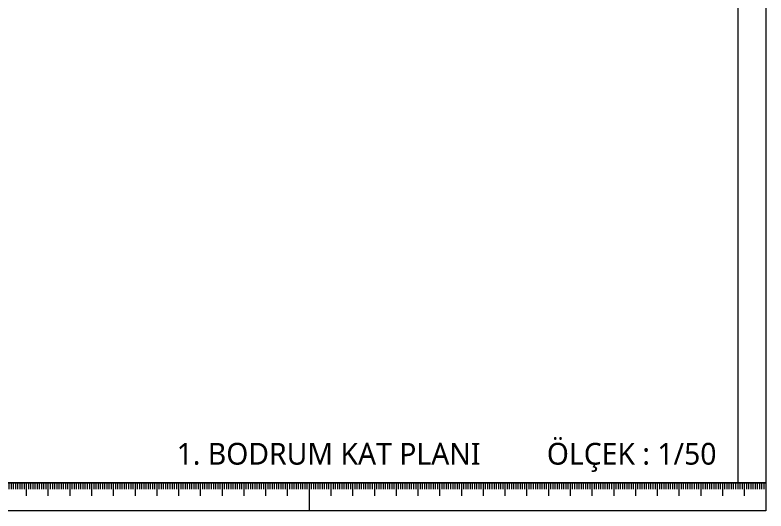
# Model space of a CAD drawing. Header units: millimetres. Extents: x 809 to 8159, y 33 to 4533.
# Drawn here: x 6433 to 8159, y 33 to 1173 of the extents above; entities that cross this region are included whole.
import ezdxf

# ---------------------------------------------------------------- set-up
doc = ezdxf.new("R2010")
doc.units = ezdxf.units.MM
doc.layers.add('PAFTA', color=3, linetype='Continuous', lineweight=0)
doc.layers.add('pafta2cetvel', color=1, linetype='Continuous', lineweight=0)
doc.styles.get("Standard").update_dxf_attribs({"font": 'arial.ttf'})

# ---------------------------------------------------------------- blocks, each defined once
blk = doc.blocks.new('rgerg')
at = {"layer": 'pafta2cetvel'}
for p, q in [((49679.3, 2572.6), (49679.3, 2507.6)), ((49684.3, 2572.6), (49684.3, 2557.6)), ((49689.3, 2572.6), (49689.3, 2557.6)), ((49694.3, 2572.6), (49694.3, 2557.6)), ((49699.3, 2572.6), (49699.3, 2557.6)), ((49704.3, 2572.6), (49704.3, 2557.6)), ((49709.3, 2572.6), (49709.3, 2557.6)), ((49714.3, 2572.6), (49714.3, 2557.6)), ((49719.3, 2572.6), (49719.3, 2557.6)), ((49724.3, 2572.6), (49724.3, 2557.6)), ((49729.3, 2572.6), (49729.3, 2542.6)), ((49734.3, 2572.6), (49734.3, 2557.6)), ((49739.3, 2572.6), (49739.3, 2557.6)), ((49744.3, 2572.6), (49744.3, 2557.6)), ((49749.3, 2572.6), (49749.3, 2557.6)), ((49754.3, 2572.6), (49754.3, 2557.6)), ((49759.3, 2572.6), (49759.3, 2557.6)), ((49764.3, 2572.6), (49764.3, 2557.6)), ((49769.3, 2572.6), (49769.3, 2557.6)), ((49774.3, 2572.6), (49774.3, 2557.6)), ((49779.3, 2572.6), (49779.3, 2542.6)), ((49784.3, 2572.6), (49784.3, 2557.6)), ((49789.3, 2572.6), (49789.3, 2557.6)), ((49794.3, 2572.6), (49794.3, 2557.6)), ((49799.3, 2572.6), (49799.3, 2557.6)), ((49804.3, 2572.6), (49804.3, 2557.6)), ((49809.3, 2572.6), (49809.3, 2557.6)), ((49814.3, 2572.6), (49814.3, 2557.6)), ((49819.3, 2572.6), (49819.3, 2557.6)), ((49824.3, 2572.6), (49824.3, 2557.6)), ((49829.3, 2572.6), (49829.3, 2542.6)), ((49834.3, 2572.6), (49834.3, 2557.6)), ((49839.3, 2572.6), (49839.3, 2557.6)), ((49844.3, 2572.6), (49844.3, 2557.6)), ((49849.3, 2572.6), (49849.3, 2557.6)), ((49854.3, 2572.6), (49854.3, 2557.6)), ((49859.3, 2572.6), (49859.3, 2557.6)), ((49864.3, 2572.6), (49864.3, 2557.6)), ((49869.3, 2572.6), (49869.3, 2557.6)), ((49874.3, 2572.6), (49874.3, 2557.6)), ((49879.3, 2572.6), (49879.3, 2542.6)), ((49884.3, 2572.6), (49884.3, 2557.6)), ((49889.3, 2572.6), (49889.3, 2557.6)), ((49894.3, 2572.6), (49894.3, 2557.6)), ((49899.3, 2572.6), (49899.3, 2557.6)), ((49904.3, 2572.6), (49904.3, 2557.6)), ((49909.3, 2572.6), (49909.3, 2557.6)), ((49914.3, 2572.6), (49914.3, 2557.6)), ((49919.3, 2572.6), (49919.3, 2557.6)), ((49924.3, 2572.6), (49924.3, 2557.6)), ((49929.3, 2572.6), (49929.3, 2542.6)), ((49934.3, 2572.6), (49934.3, 2557.6)), ((49939.3, 2572.6), (49939.3, 2557.6)), ((49944.3, 2572.6), (49944.3, 2557.6)), ((49949.3, 2572.6), (49949.3, 2557.6)), ((49954.3, 2572.6), (49954.3, 2557.6)), ((49959.3, 2572.6), (49959.3, 2557.6)), ((49964.3, 2572.6), (49964.3, 2557.6)), ((49969.3, 2572.6), (49969.3, 2557.6)), ((49974.3, 2572.6), (49974.3, 2557.6)), ((49979.3, 2572.6), (49979.3, 2542.6)), ((49984.3, 2572.6), (49984.3, 2557.6)), ((49989.3, 2572.6), (49989.3, 2557.6)), ((49994.3, 2572.6), (49994.3, 2557.6)), ((49999.3, 2572.6), (49999.3, 2557.6)), ((50004.3, 2572.6), (50004.3, 2557.6)), ((50009.3, 2572.6), (50009.3, 2557.6)), ((50014.3, 2572.6), (50014.3, 2557.6)), ((50019.3, 2572.6), (50019.3, 2557.6)), ((50024.3, 2572.6), (50024.3, 2557.6)), ((50029.3, 2572.6), (50029.3, 2542.6)), ((50034.3, 2572.6), (50034.3, 2557.6)), ((50039.3, 2572.6), (50039.3, 2557.6)), ((50044.3, 2572.6), (50044.3, 2557.6)), ((50049.3, 2572.6), (50049.3, 2557.6)), ((50054.3, 2572.6), (50054.3, 2557.6)), ((50059.3, 2572.6), (50059.3, 2557.6)), ((50064.3, 2572.6), (50064.3, 2557.6)), ((50069.3, 2572.6), (50069.3, 2557.6)), ((50074.3, 2572.6), (50074.3, 2557.6)), ((50079.3, 2572.6), (50079.3, 2542.6)), ((50084.3, 2572.6), (50084.3, 2557.6)), ((50089.3, 2572.6), (50089.3, 2557.6)), ((50094.3, 2572.6), (50094.3, 2557.6)), ((50099.3, 2572.6), (50099.3, 2557.6)), ((50104.3, 2572.6), (50104.3, 2557.6)), ((50109.3, 2572.6), (50109.3, 2557.6)), ((50114.3, 2572.6), (50114.3, 2557.6)), ((50119.3, 2572.6), (50119.3, 2557.6)), ((50124.3, 2572.6), (50124.3, 2557.6)), ((50129.3, 2572.6), (50129.3, 2542.6)), ((50134.3, 2572.6), (50134.3, 2557.6)), ((50139.3, 2572.6), (50139.3, 2557.6)), ((50144.3, 2572.6), (50144.3, 2557.6)), ((50149.3, 2572.6), (50149.3, 2557.6)), ((50154.3, 2572.6), (50154.3, 2557.6)), ((50159.3, 2572.6), (50159.3, 2557.6)), ((50164.3, 2572.6), (50164.3, 2557.6)), ((50169.3, 2572.6), (50169.3, 2557.6)), ((50174.3, 2572.6), (50174.3, 2557.6)), ((50179.3, 2572.6), (50179.3, 2542.6)), ((50184.3, 2572.6), (50184.3, 2557.6)), ((50189.3, 2572.6), (50189.3, 2557.6)), ((50194.3, 2572.6), (50194.3, 2557.6)), ((50199.3, 2572.6), (50199.3, 2557.6)), ((50204.3, 2572.6), (50204.3, 2557.6)), ((50209.3, 2572.6), (50209.3, 2557.6)), ((50214.3, 2572.6), (50214.3, 2557.6)), ((50219.3, 2572.6), (50219.3, 2557.6)), ((50224.3, 2572.6), (50224.3, 2557.6)), ((50229.3, 2572.6), (50229.3, 2542.6)), ((50234.3, 2572.6), (50234.3, 2557.6)), ((50239.3, 2572.6), (50239.3, 2557.6)), ((50244.3, 2572.6), (50244.3, 2557.6)), ((50249.3, 2572.6), (50249.3, 2557.6)), ((50254.3, 2572.6), (50254.3, 2557.6)), ((50259.3, 2572.6), (50259.3, 2557.6)), ((50264.3, 2572.6), (50264.3, 2557.6)), ((50269.3, 2572.6), (50269.3, 2557.6)), ((50274.3, 2572.6), (50274.3, 2557.6)), ((50279.3, 2572.6), (50279.3, 2542.6)), ((50284.3, 2572.6), (50284.3, 2557.6)), ((50289.3, 2572.6), (50289.3, 2557.6)), ((50294.3, 2572.6), (50294.3, 2557.6)), ((50299.3, 2572.6), (50299.3, 2557.6)), ((50304.3, 2572.6), (50304.3, 2557.6)), ((50309.3, 2572.6), (50309.3, 2557.6)), ((50314.3, 2572.6), (50314.3, 2557.6)), ((50319.3, 2572.6), (50319.3, 2557.6)), ((50324.3, 2572.6), (50324.3, 2557.6)), ((50329.3, 2572.6), (50329.3, 2542.6)), ((50334.3, 2572.6), (50334.3, 2557.6)), ((50339.3, 2572.6), (50339.3, 2557.6)), ((50344.3, 2572.6), (50344.3, 2557.6)), ((50349.3, 2572.6), (50349.3, 2557.6)), ((50354.3, 2572.6), (50354.3, 2557.6)), ((50359.3, 2572.6), (50359.3, 2557.6)), ((50364.3, 2572.6), (50364.3, 2557.6)), ((50369.3, 2572.6), (50369.3, 2557.6)), ((50374.3, 2572.6), (50374.3, 2557.6)), ((50379.3, 2572.6), (50379.3, 2542.6)), ((50384.3, 2572.6), (50384.3, 2557.6)), ((50389.3, 2572.6), (50389.3, 2557.6)), ((50394.3, 2572.6), (50394.3, 2557.6)), ((50399.3, 2572.6), (50399.3, 2557.6)), ((50404.3, 2572.6), (50404.3, 2557.6)), ((50409.3, 2572.6), (50409.3, 2557.6)), ((50414.3, 2572.6), (50414.3, 2557.6)), ((50419.3, 2572.6), (50419.3, 2557.6)), ((50424.3, 2572.6), (50424.3, 2557.6)), ((50429.3, 2572.6), (50429.3, 2542.6)), ((50434.3, 2572.6), (50434.3, 2557.6)), ((50439.3, 2572.6), (50439.3, 2557.6)), ((50444.3, 2572.6), (50444.3, 2557.6)), ((50449.3, 2572.6), (50449.3, 2557.6)), ((50454.3, 2572.6), (50454.3, 2557.6)), ((50459.3, 2572.6), (50459.3, 2557.6)), ((50464.3, 2572.6), (50464.3, 2557.6)), ((50469.3, 2572.6), (50469.3, 2557.6)), ((50474.3, 2572.6), (50474.3, 2557.6)), ((50479.3, 2572.6), (50479.3, 2542.6)), ((50484.3, 2572.6), (50484.3, 2557.6)), ((50489.3, 2572.6), (50489.3, 2557.6)), ((50494.3, 2572.6), (50494.3, 2557.6)), ((50499.3, 2572.6), (50499.3, 2557.6)), ((50504.3, 2572.6), (50504.3, 2557.6)), ((50509.3, 2572.6), (50509.3, 2557.6)), ((50514.3, 2572.6), (50514.3, 2557.6)), ((50519.3, 2572.6), (50519.3, 2557.6)), ((50524.3, 2572.6), (50524.3, 2557.6)), ((50529.3, 2572.6), (50529.3, 2542.6)), ((50534.3, 2572.6), (50534.3, 2557.6)), ((50539.3, 2572.6), (50539.3, 2557.6)), ((50544.3, 2572.6), (50544.3, 2557.6)), ((50549.3, 2572.6), (50549.3, 2557.6)), ((50554.3, 2572.6), (50554.3, 2557.6)), ((50559.3, 2572.6), (50559.3, 2557.6)), ((50564.3, 2572.6), (50564.3, 2557.6)), ((50569.3, 2572.6), (50569.3, 2557.6)), ((50574.3, 2572.6), (50574.3, 2557.6)), ((50579.3, 2572.6), (50579.3, 2542.6)), ((50584.3, 2572.6), (50584.3, 2557.6)), ((50589.3, 2572.6), (50589.3, 2557.6)), ((50594.3, 2572.6), (50594.3, 2557.6)), ((50599.3, 2572.6), (50599.3, 2557.6)), ((50604.3, 2572.6), (50604.3, 2557.6)), ((50609.3, 2572.6), (50609.3, 2557.6)), ((50614.3, 2572.6), (50614.3, 2557.6)), ((50619.3, 2572.6), (50619.3, 2557.6)), ((50624.3, 2572.6), (50624.3, 2557.6)), ((50629.3, 2572.6), (50629.3, 2542.6)), ((50634.3, 2572.6), (50634.3, 2557.6)), ((50639.3, 2572.6), (50639.3, 2557.6)), ((50644.3, 2572.6), (50644.3, 2557.6)), ((50649.3, 2572.6), (50649.3, 2557.6)), ((50654.3, 2572.6), (50654.3, 2557.6)), ((50659.3, 2572.6), (50659.3, 2557.6)), ((50664.3, 2572.6), (50664.3, 2557.6)), ((50669.3, 2572.6), (50669.3, 2557.6)), ((50674.3, 2572.6), (50674.3, 2557.6)), ((50679.3, 2572.6), (50679.3, 2542.6)), ((50679.3, 2572.6), (50729.3, 2572.6)), ((50679.3, 2572.6), (50679.3, 2557.6)), ((50684.3, 2572.6), (50684.3, 2557.6)), ((50689.3, 2572.6), (50689.3, 2557.6)), ((50694.3, 2572.6), (50694.3, 2557.6)), ((50699.3, 2572.6), (50699.3, 2557.6)), ((50704.3, 2572.6), (50704.3, 2557.6)), ((50709.3, 2572.6), (50709.3, 2557.6)), ((50714.3, 2572.6), (50714.3, 2557.6)), ((50719.3, 2572.6), (50719.3, 2557.6)), ((50724.3, 2572.6), (50724.3, 2557.6)), ((50729.3, 2572.6), (50729.3, 2507.6)), ((50729.3, 2572.6), (50729.3, 2557.6))]:
    blk.add_line(p, q, dxfattribs=at)
blk.add_lwpolyline([(49679.3, 2572.6), (50729.3, 2572.6)], dxfattribs=at)

msp = doc.modelspace()

# ---------------------------------------------------------------- linework, layer by layer
at = {"layer": 'PAFTA'}
for points in [[(809.1, 4533.4), (8159.1, 4533.4), (8159.1, 33.4), (809.1, 33.4)], [(8159.1, 98.4), (809.1, 98.4), (809.1, 4468.4), (8159.1, 4468.4)], [(8094.1, 98.4), (874.1, 98.4), (874.1, 4468.4), (8094.1, 4468.4)]]:
    msp.add_lwpolyline(points, close=True, dxfattribs=at)

# ---------------------------------------------------------------- block references
at = {"layer": 'pafta2cetvel'}
for p in [(-43620.2, -2474.2), (-42570.2, -2474.2)]:
    msp.add_blockref('rgerg', p, dxfattribs=at)

# ---------------------------------------------------------------- texts
at = {"layer": 'PAFTA', "insert": (603.9, 189.8), "char_height": 50, "width": 7472.786, "attachment_point": 1}
msp.add_mtext('\\pi6200.83271;{\\fTrebuchet MS|b0|i0|c162|p34;1. BODRUM KAT PLANI         ÖLÇEK : 1/50}', dxfattribs=at)

doc.saveas('drawing.dxf')
